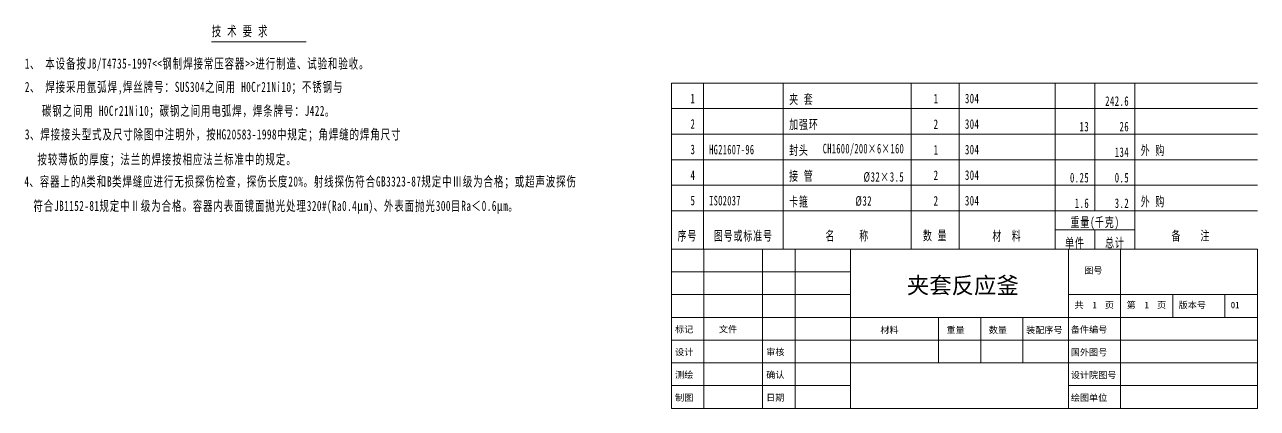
# Model space of a CAD drawing. Header units: millimetres. Extents: x 3545 to 4112, y 673 to 1094.
# Drawn here: x 3745.3 to 4111.6, y 672.5 to 786.7 of the extents above; entities that cross this region are included whole.
import ezdxf

# ---------------------------------------------------------------- set-up
doc = ezdxf.new("R2010")
doc.units = ezdxf.units.MM
doc.layers.add('文字', color=4, linetype='Continuous')
for name, color, linetype, lineweight in [('文字层', 4, 'Continuous', 9), ('标注线', 3, 'Continuous', 9), ('细线', 7, 'Continuous', 15)]:
    doc.layers.add(name, color=color, linetype=linetype, lineweight=lineweight)
doc.styles.add('ST', font='', dxfattribs={"width": 0.8})
doc.styles.add('style1', font='', dxfattribs={"width": 0.667})
doc.styles.add('标准', font='', dxfattribs={"width": 0.667})
doc.styles.get('ST').set_extended_font_data('SimSun')
doc.styles.get('style1').set_extended_font_data('NSimSun')
doc.styles.get('标准').set_extended_font_data('仿宋_gb2312')

msp = doc.modelspace()

# ---------------------------------------------------------------- linework, layer by layer
at = {"layer": '标注线'}
for p, q in [((3937.4939, 719.9383), (4111.6232, 719.9383)), ((3937.4939, 672.5364), (3937.4939, 719.9383)), ((3947.1677, 672.5364), (3947.1677, 719.9383)), ((3964.5807, 672.5364), (3964.5807, 719.9383)), ((3974.2545, 672.5364), (3974.2545, 719.9383)), ((3990.7001, 672.5364), (3990.7001, 719.9383)), ((4055.5149, 672.5364), (4055.5149, 719.9383)), ((4070.993, 672.5364), (4070.993, 719.9383)), ((4111.6232, 672.5364), (4111.6232, 719.9383)), ((3937.4939, 713.1666), (3990.7001, 713.1666)), ((3937.4939, 706.3949), (3990.7001, 706.3949)), ((4055.5149, 706.3949), (4111.6232, 706.3949)), ((4086.4712, 699.6232), (4086.4712, 706.3949)), ((4101.9493, 699.6232), (4101.9493, 706.3949)), ((3937.4939, 699.6232), (4055.5149, 699.6232)), ((4016.8195, 686.0798), (4016.8195, 699.6232)), ((4029.3955, 686.0798), (4029.3955, 699.6232)), ((4041.9715, 686.0798), (4041.9715, 699.6232)), ((4055.5149, 699.6232), (4111.6232, 699.6232)), ((3937.4939, 692.8515), (4111.6232, 692.8515)), ((3937.4939, 686.0798), (4111.6232, 686.0798)), ((3937.4939, 679.3081), (3990.7001, 679.3081)), ((4055.5149, 679.3081), (4111.6232, 679.3081)), ((3937.4939, 672.5364), (4111.6232, 672.5364))]:
    msp.add_line(p, q, dxfattribs=at)
at = {"layer": '细线', "color": 4}
msp.add_line((3800.7784, 781.6442), (3828.9213, 781.6442), dxfattribs=at)
at = {"layer": '细线'}
for p, q in [((3937.4939, 754.1383), (3937.4939, 769.3383)), ((4111.6232, 769.3383), (3937.4939, 769.3383)), ((3946.9939, 769.3383), (3946.9939, 754.1383)), ((3970.7439, 769.3383), (3970.7439, 754.1383)), ((4008.7439, 769.3383), (4008.7439, 754.1383)), ((4022.9939, 769.3383), (4022.9939, 754.1383)), ((4051.4939, 769.3383), (4051.4939, 754.1383)), ((4063.3689, 769.3383), (4063.3689, 754.1383)), ((4075.2439, 769.3383), (4075.2439, 754.1383)), ((4111.6232, 761.7383), (3937.4939, 761.7383)), ((4111.6232, 754.1383), (3937.4939, 754.1383)), ((3937.4939, 746.5383), (3937.4939, 754.1383)), ((4111.6232, 754.1383), (3937.4939, 754.1383)), ((3946.9939, 754.1383), (3946.9939, 746.5383)), ((3970.7439, 754.1383), (3970.7439, 746.5383)), ((4008.7439, 754.1383), (4008.7439, 746.5383)), ((4022.9939, 754.1383), (4022.9939, 746.5383)), ((4051.4939, 754.1383), (4051.4939, 746.5383)), ((4063.3689, 754.1383), (4063.3689, 746.5383)), ((4075.2439, 754.1383), (4075.2439, 746.5383)), ((3937.4939, 731.3383), (3937.4939, 746.5383)), ((4111.6232, 746.5383), (3937.4939, 746.5383)), ((4111.6232, 746.5383), (3937.4939, 746.5383)), ((3946.9939, 746.5383), (3946.9939, 731.3383)), ((3970.7439, 746.5383), (3970.7439, 731.3383)), ((4008.7439, 746.5383), (4008.7439, 731.3383)), ((4022.9939, 746.5383), (4022.9939, 731.3383)), ((4051.4939, 746.5383), (4051.4939, 731.3383)), ((4063.3689, 746.5383), (4063.3689, 731.3383)), ((4075.2439, 746.5383), (4075.2439, 731.3383)), ((4111.6232, 738.9383), (3937.4939, 738.9383)), ((3937.4939, 719.9383), (3937.4939, 731.3383)), ((4111.6232, 731.3383), (3937.4939, 731.3383)), ((3946.9939, 731.3383), (3946.9939, 719.9383)), ((3970.7439, 731.3383), (3970.7439, 719.9383)), ((4008.7439, 731.3383), (4008.7439, 719.9383)), ((4022.9939, 731.3383), (4022.9939, 719.9383)), ((4051.4939, 731.3383), (4051.4939, 719.9383)), ((4075.2439, 731.3383), (4075.2439, 719.9383)), ((4051.4939, 725.6383), (4075.2439, 725.6383)), ((4063.3689, 725.6383), (4063.3689, 719.9383)), ((4108.4939, 719.9383), (3937.4939, 719.9383)), ((4108.4939, 719.9383), (3937.4939, 719.9383))]:
    msp.add_line(p, q, dxfattribs=at)

# ---------------------------------------------------------------- texts
at = {"layer": '文字', "style": 'ST'}
msp.add_text('夹套反应釜', height=4.88035, dxfattribs=at).set_placement((4007.4516, 706.7038))
at = {"layer": '文字层', "style": 'style1'}
for s, height, p in [('图号', 1.93477, (4060.1733, 712.5943)), ('共', 1.9348, (4057.2782, 702.3268)), ('1', 1.9348, (4062.6206, 702.3268)), ('页', 1.9348, (4066.3212, 702.3268)), ('第', 1.9348, (4072.7564, 702.3268)), ('1', 1.9348, (4078.0988, 702.3268)), ('页', 1.9348, (4081.7994, 702.3268)), ('版本号', 1.93477, (4088.2346, 702.3268)), ('01', 1.93477, (4103.7127, 702.3268)), ('标记', 1.93477, (3938.5729, 695.0897)), ('文件', 1.93477, (3951.6152, 695.0897)), ('材料', 1.93477, (3999.5904, 694.8762)), ('重量', 1.93477, (4019.2158, 694.8762)), ('数量', 1.93477, (4031.7918, 694.8762)), ('装配序号', 1.93477, (4042.8908, 694.8762)), ('备件编号', 1.93477, (4056.192, 695.0337)), ('设计', 1.93477, (3938.5729, 688.318)), ('审核', 1.93477, (3965.6597, 688.318)), ('国外图号', 1.93477, (4056.192, 688.262)), ('测绘', 1.93477, (3938.5729, 681.5463)), ('确认', 1.93477, (3965.6597, 681.5463)), ('设计院图号', 1.93477, (4056.192, 681.4903)), ('制图', 1.93477, (3938.5729, 674.7746)), ('日期', 1.93477, (3965.6597, 674.7746)), ('绘图单位', 1.93477, (4056.192, 674.7186))]:
    msp.add_text(s, height=height, dxfattribs=at).set_placement(p)
at = {"layer": '细线', "color": 4, "char_height": 3, "attachment_point": 7, "line_spacing_factor": 1.15057, "style": '标准'}
for s, insert, width in [('\\T1.1;技 术 要 求', (3800.8795, 782.9588), 25.023193), ('\\T1.1;1、 本设备按JB/T4735-1997<<钢制焊接常压容器>>进行制造、试验和验收。', (3745.3357, 772.915), 152.527215), ('\\T1.1;2、 焊接采用氩弧焊,焊丝牌号：SUS304之间用 H0Cr21Ni10；不锈钢与', (3745.3357, 765.9253), 141.521012), ('\\T1.1;   碳钢之间用 H0Cr21Ni10；碳钢之间用电弧焊，焊条牌号：J422。', (3745.9061, 758.9253), 136.744894), ('\\T1.1;3、焊接接头型式及尺寸除图中注明外，按HG20583-1998中规定；角焊缝的焊角尺寸 ', (3745.3357, 751.9155), 167.375444), ('\\T1.1;  按较薄板的厚度；法兰的焊接按相应法兰标准中的规定。', (3746.0697, 744.4869), 116.394967), ('\\T1.1;4、容器上的A类和B类焊缝应进行无损探伤检查，探伤长度20%。射线探伤符合GB3323-87规定中Ⅲ级为合格；或超声波探伤', (3745.1865, 737.9014), 241.199566), ('{\\T1.1;  符合JB1152-81规定中Ⅱ级为合格。容器内表面镜面抛光处理320#(Ra0.4μm)、外表面抛光300目Ra＜0.6μm。}', (3744.862, 730.4865), 244.748158)]:
    msp.add_mtext(s, dxfattribs=dict(at, insert=insert, width=width))
at = {"layer": '细线', "char_height": 2.85, "line_spacing_factor": 1.15057, "style": '标准'}
for s, insert, width, attachment_point in [('\\T1.1;1', (3944.5865, 763.333), 2.268656, 9), ('\\T1.1;夹 套', (3972.4669, 762.8088), 10.751689, 7), ('\\T1.1;1', (4016.1289, 763.2823), 2.268656, 8), ('{\\T1.1;304}', (4024.7176, 763.2823), 13.611936, 7), ('\\T1.1;242.6', (4073.5037, 762.5188), 11.34328, 9), ('\\T1.1;2', (3944.5865, 755.733), 2.268656, 9), ('\\T1.1;加强环', (3972.4669, 755.2937), 12.724549, 7), ('\\T1.1;2', (4016.1289, 755.6823), 2.268656, 8), ('{\\T1.1;304}', (4024.7176, 755.6823), 13.611936, 7), ('\\T1.1;13', (4061.6287, 754.9188), 4.537312, 9), ('\\T1.1;26', (4073.5037, 754.9188), 4.537312, 9), ('\\T1.1;封头', (3972.4669, 747.6367), 8.483032, 7), ('\\T1.1;{\\W0.6;CH1600/200×6×160}', (4006.6502, 747.7144), 36.677096, 9), ('\\T1.1;外 购', (4076.9676, 747.5813), 10.751689, 7), ('\\T1.1;3', (3944.5865, 748.133), 2.268656, 9), ('\\T1.1;{\\W0.6;HG21607-96}', (3948.7176, 748.0823), 20.704827, 7), ('\\T1.1;1', (4016.1289, 748.0823), 2.268656, 8), ('{\\T1.1;304}', (4024.7176, 748.0823), 13.611936, 7), ('\\T1.1;134', (4073.5037, 747.3188), 6.805968, 9), ('\\T1.1;4', (3944.5865, 740.533), 2.268656, 9), ('\\T1.1;接 管', (3972.4669, 739.9677), 10.751689, 7), ('\\T1.1;%%C32×3.5', (4006.6509, 739.8679), 19.826313, 9), ('\\T1.1;2', (4016.1289, 740.4823), 2.268656, 8), ('{\\T1.1;304}', (4024.7176, 740.4823), 13.611936, 7), ('\\T1.1;0.25', (4061.6287, 739.7188), 9.074624, 9), ('\\T1.1;0.5', (4073.5037, 739.7188), 6.805968, 9), ('\\T1.1;5', (3944.5858, 732.933), 2.268656, 9), ('\\T1.1;{\\W0.6;ISO2037}', (3948.7176, 732.8823), 14.493379, 7), ('\\T1.1;卡箍', (3972.4669, 732.3543), 8.483032, 7), ('\\T1.1;%%C32', (3997.1016, 732.7139), 8.778828, 9), ('\\T1.1;2', (4016.1289, 732.8823), 2.268656, 8), ('\\pt8.55;{\\T1.1;304}', (4024.7176, 732.8823), 13.611936, 7), ('\\T1.1;1.6', (4061.6287, 732.1188), 6.805968, 9), ('\\T1.1;3.2', (4073.5037, 732.1188), 6.805968, 9), ('\\T1.1;外 购', (4076.9676, 732.3813), 10.751689, 7), ('\\T1.1;重量(千克)', (4063.3689, 725.7685), 21.503377, 8), ('\\T1.1;序号', (3942.2439, 722.1792), 8.483032, 8), ('\\T1.1;图号或标准号', (3958.8689, 722.1655), 25.449097, 8), ('\\T1.1;名     称', (3989.7439, 722.1792), 19.826313, 8), ('\\T1.1;数 量', (4015.8689, 722.2072), 10.751689, 8), ('\\T1.1;材  料', (4037.2439, 722.1381), 13.020345, 8), ('\\T1.1;备    注', (4091.8689, 722.1793), 17.557657, 8), ('\\T1.1;单件', (4057.4314, 720.0684), 8.483032, 8), ('\\T1.1;总计', (4069.3064, 720.1094), 8.483032, 8)]:
    msp.add_mtext(s, dxfattribs=dict(at, insert=insert, width=width, attachment_point=attachment_point))

doc.saveas('drawing.dxf')
